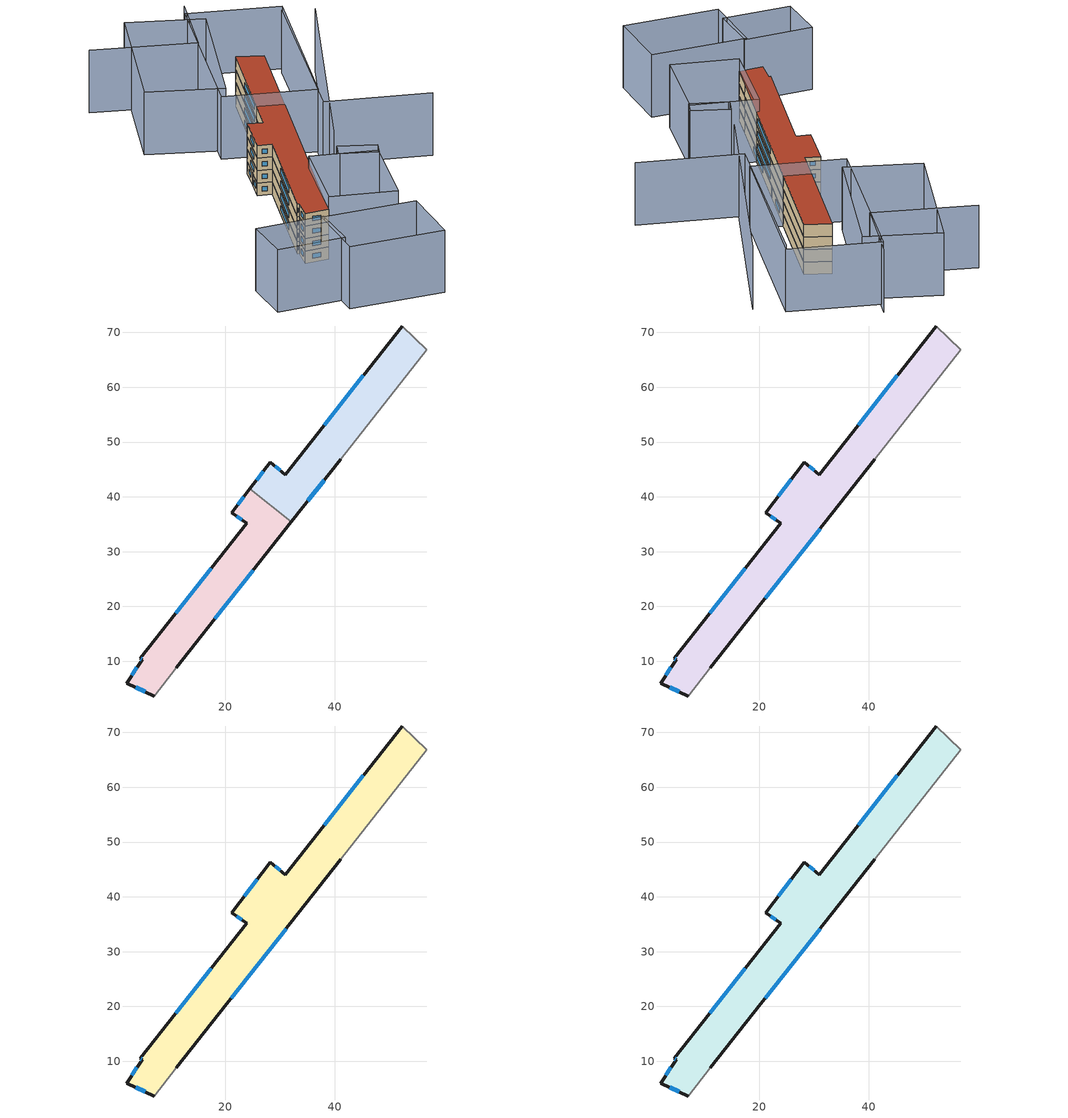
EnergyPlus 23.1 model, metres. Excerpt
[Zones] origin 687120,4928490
4992d9d4e5aeb075_F0_dwelling_0
 floor ground (EU_floor_Construction): 56.85,66.89 41.13,46.86 32.13,35.45 24.52,41.44 28.22,46.29 30.97,44.08 52.35,71.19 z0
 wall outside (EU_wall_Construction): 32.13,35.45 41.13,46.86 / 52.35,71.19 30.97,44.08 28.22,46.29 24.52,41.44 z0:3
 wall adiabatic (EU_wall_Construction): 41.13,46.86 56.85,66.89 52.35,71.19 z0:3
 wall to 4992d9d4e5aeb075_F0_dwelling_1 (EU_wall_Construction): 24.52,41.44 32.13,35.45 z0:3
 window (EU_Window_Construction): 35.13,39.25 38.13,43.05 / 26.99,44.67 25.76,43.05 / 30.05,44.81 29.14,45.55 / 45.23,62.15 38.1,53.11 z1:2
4992d9d4e5aeb075_F0_dwelling_1
 floor ground (EU_floor_Construction): 32.13,35.45 11.13,8.84 7.1,3.65 2.03,6.02 4.88,10.31 4.54,10.57 23.98,35.22 21.2,37.09 24.52,41.44 z0
 wall outside (EU_wall_Construction): 24.52,41.44 21.2,37.09 23.98,35.22 4.54,10.57 4.88,10.31 2.03,6.02 7.1,3.65 / 11.13,8.84 32.13,35.45 z0:3
 wall adiabatic (EU_wall_Construction): 7.1,3.65 11.13,8.84 z0:3
 window (EU_Window_Construction): 23.42,39.99 22.31,38.54 / 18.13,17.71 25.13,26.58 / 3.72,5.23 5.41,4.44 / 3.93,8.88 2.98,7.45 / 4.66,10.48 4.77,10.4 / 17.5,27 11.02,18.78 / 22.13,36.46 23.06,35.84 z1:2
4992d9d4e5aeb075_F1_dwelling_0
 floor to 4992d9d4e5aeb075_F0_dwelling_0 (EU_floor_Construction): 56.85,66.89 41.13,46.86 32.13,35.45 24.52,41.44 28.22,46.29 30.97,44.08 52.35,71.19 z3
 floor to 4992d9d4e5aeb075_F0_dwelling_1 (EU_floor_Construction): 32.13,35.45 11.13,8.84 7.1,3.65 2.03,6.02 4.88,10.31 4.54,10.57 23.98,35.22 21.2,37.09 24.52,41.44 z3
 wall outside (EU_wall_Construction): 52.35,71.19 30.97,44.08 28.22,46.29 21.2,37.09 23.98,35.22 4.54,10.57 4.88,10.31 2.03,6.02 7.1,3.65 / 11.13,8.84 41.13,46.86 z3:6
 wall adiabatic (EU_wall_Construction): 41.13,46.86 56.85,66.89 52.35,71.19 / 7.1,3.65 11.13,8.84 z3:6
 window (EU_Window_Construction): 25.88,43.22 23.54,40.15 / 30.05,44.81 29.14,45.55 / 45.23,62.15 38.1,53.11 / 21.13,21.51 31.13,34.19 / 3.72,5.23 5.41,4.44 / 3.93,8.88 2.98,7.45 / 4.66,10.48 4.77,10.4 / 17.5,27 11.02,18.78 / 22.13,36.46 23.06,35.84 z4:5
4992d9d4e5aeb075_F2_dwelling_0
 floor to 4992d9d4e5aeb075_F1_dwelling_0 (EU_floor_Construction): 56.85,66.89 41.13,46.86 11.13,8.84 7.1,3.65 2.03,6.02 4.88,10.31 4.54,10.57 23.98,35.22 21.2,37.09 28.22,46.29 30.97,44.08 52.35,71.19 z6
 wall outside (EU_wall_Construction): 52.35,71.19 30.97,44.08 28.22,46.29 21.2,37.09 23.98,35.22 4.54,10.57 4.88,10.31 2.03,6.02 7.1,3.65 / 11.13,8.84 41.13,46.86 z6:9
 wall adiabatic (EU_wall_Construction): 41.13,46.86 56.85,66.89 52.35,71.19 / 7.1,3.65 11.13,8.84 z6:9
 window (EU_Window_Construction): 25.88,43.22 23.54,40.15 / 30.05,44.81 29.14,45.55 / 45.23,62.15 38.1,53.11 / 21.13,21.51 31.13,34.19 / 3.72,5.23 5.41,4.44 / 3.93,8.88 2.98,7.45 / 4.66,10.48 4.77,10.4 / 17.5,27 11.02,18.78 / 22.13,36.46 23.06,35.84 z7:8
4992d9d4e5aeb075_F3_dwelling_0
 floor to 4992d9d4e5aeb075_F2_dwelling_0 (EU_floor_Construction): 56.85,66.89 41.13,46.86 11.13,8.84 7.1,3.65 2.03,6.02 4.88,10.31 4.54,10.57 23.98,35.22 21.2,37.09 28.22,46.29 30.97,44.08 52.35,71.19 z9
 wall outside (EU_wall_Construction): 52.35,71.19 30.97,44.08 28.22,46.29 21.2,37.09 23.98,35.22 4.54,10.57 4.88,10.31 2.03,6.02 7.1,3.65 / 11.13,8.84 41.13,46.86 z9:12
 wall adiabatic (EU_wall_Construction): 41.13,46.86 56.85,66.89 52.35,71.19 / 7.1,3.65 11.13,8.84 z9:12
 window (EU_Window_Construction): 25.88,43.22 23.54,40.15 / 30.05,44.81 29.14,45.55 / 45.23,62.15 38.1,53.11 / 21.13,21.51 31.13,34.19 / 3.72,5.23 5.41,4.44 / 3.93,8.88 2.98,7.45 / 4.66,10.48 4.77,10.4 / 17.5,27 11.02,18.78 / 22.13,36.46 23.06,35.84 z10:11
 roof outside (EU_roof_Construction): 23.98,35.22 4.54,10.57 4.88,10.31 2.03,6.02 7.1,3.65 11.13,8.84 41.13,46.86 56.85,66.89 52.35,71.19 30.97,44.08 28.22,46.29 21.2,37.09 z12
shading: 62.29,22.53 42.97,37.3 / 42.97,37.3 72.11,75.42 / 33.19,25.48 77.55,70.43 / 59.55,92.76 47.4,77.8 / 47.4,77.8 28.78,92.91 / -1.72,-2.08 18.37,-11.85 / 18.37,-11.85 11.21,-26.56 / 11.21,-26.56 -8.87,-16.79 / -8.87,-16.79 -1.72,-2.08 / -20.54,-6.15 -15.58,4.65 / -15.58,4.65 -0.98,-2.05 / -0.98,-2.05 -5.94,-12.85 / -5.94,-12.85 -20.54,-6.15 / 32.32,11.64 19.61,-5.58 / 19.61,-5.58 7.1,3.65 / 7.1,3.65 19.81,20.87 / 19.81,20.87 32.32,11.64 / 27.74,19.71 34.32,13.67 / 34.32,13.67 31.77,10.9 / 31.77,10.9 25.2,16.94 / 25.2,16.94 27.74,19.71 / 73.66,76.64 47,42.3 / 47,42.3 29.96,55.52 / 29.96,55.52 56.62,89.86 / 56.62,89.86 73.66,76.64 / 20.52,69.5 44.41,96.64 / 44.41,96.64 57.8,84.85 / 57.8,84.85 33.92,57.71 / 33.92,57.71 20.52,69.5 z0:15
[Building]
EU S2 Campaign: North Axis=0; Terrain=City; Solar Distribution=FullExterior
[Site:Location]
Bologna: Latitude=44.5; Longitude=11.25; Time Zone=1; Elevation=37
[SizingPeriod:WeatherFileDays]
AnnualSizingPeriod: Begin Month=1; Begin Day of Month=1; End Month=12; End Day of Month=31; Day of Week for Start Day=Monday; Use Weather File Daylight Saving Period=No; Use Weather File Rain and Snow Indicators=No
[MATERIAL]
EU_InternalMass_Material: Roughness=MediumRough; Thickness=0.1; Conductivity=1; Density=1800; Specific Heat=900; Thermal Absorptance=0.9; Solar Absorptance=0.7; Visible Absorptance=0.7
[MATERIAL:NOMASS] Roughness=MediumRough; Thermal Absorptance=0.9; Solar Absorptance=0.7; Visible Absorptance=0.7
Name | Thermal Resistance
EU_wall_NoMass | 0.937881
EU_roof_NoMass | 0.548572
EU_floor_NoMass | 0.71348
[WINDOWMATERIAL:SIMPLEGLAZINGSYSTEM]
EU_Window_SimpleGlazing: UFactor=4.25633; Solar Heat Gain Coefficient=0.85; Visible Transmittance=0.85
[CONSTRUCTION]
EU_wall_Construction: EU_wall_NoMass
EU_roof_Construction: EU_roof_NoMass
EU_floor_Construction: EU_floor_NoMass
EU_InternalMass_Construction: EU_InternalMass_Material
EU_Window_Construction: EU_Window_SimpleGlazing
[ZONE] Type=1; Multiplier=1; Ceiling Height=autocalculate; Floor Area=autocalculate; Part of Total Floor Area=Yes
Name | Volume
4992d9d4e5aeb075_F0_dwelling_0 | 817.222
4992d9d4e5aeb075_F1_dwelling_0; 4992d9d4e5aeb075_F2_dwelling_0; 4992d9d4e5aeb075_F3_dwelling_0 | 1634.44
4992d9d4e5aeb075_F0_dwelling_1 | 817.2
[INTERNALMASS] Construction=EU_InternalMass_Construction
Name | Zone or ZoneList | Surface Area
4992d9d4e5aeb075_F0_dwelling_0_EU_InternalMass | 4992d9d4e5aeb075_F0_dwelling_0 | 272.407
4992d9d4e5aeb075_F0_dwelling_1_EU_InternalMass | 4992d9d4e5aeb075_F0_dwelling_1 | 272.401
4992d9d4e5aeb075_F1_dwelling_0_EU_InternalMass | 4992d9d4e5aeb075_F1_dwelling_0 | 544.812
4992d9d4e5aeb075_F2_dwelling_0_EU_InternalMass | 4992d9d4e5aeb075_F2_dwelling_0 | 544.812
4992d9d4e5aeb075_F3_dwelling_0_EU_InternalMass | 4992d9d4e5aeb075_F3_dwelling_0 | 544.812
[OTHEREQUIPMENT] Fuel Type=Electricity; Design Level Calculation Method=Watts/Area; Power per Zone Floor Area=1; Fraction Latent=0; Fraction Radiant=0; Fraction Lost=0; Carbon Dioxide Generation Rate=0; EndUse Subcategory=EU_Step8_InternalGains
Name | Zone or ZoneList or Space or SpaceList | Schedule
EU_Step8_InternalGain_4992d9d4e5aeb075_F0_dwelling_0_f000 | 4992d9d4e5aeb075_F0_dwelling_0 | EU_Step8_GainSchedule_4992d9d4e5aeb075_F0_dwelling_0_f000
EU_Step8_InternalGain_4992d9d4e5aeb075_F0_dwelling_1_f000 | 4992d9d4e5aeb075_F0_dwelling_1 | EU_Step8_GainSchedule_4992d9d4e5aeb075_F0_dwelling_1_f000
EU_Step8_InternalGain_4992d9d4e5aeb075_F1_dwelling_0_f000 | 4992d9d4e5aeb075_F1_dwelling_0 | EU_Step8_GainSchedule_4992d9d4e5aeb075_F1_dwelling_0_f000
EU_Step8_InternalGain_4992d9d4e5aeb075_F2_dwelling_0_f000 | 4992d9d4e5aeb075_F2_dwelling_0 | EU_Step8_GainSchedule_4992d9d4e5aeb075_F2_dwelling_0_f000
EU_Step8_InternalGain_4992d9d4e5aeb075_F3_dwelling_0_f000 | 4992d9d4e5aeb075_F3_dwelling_0 | EU_Step8_GainSchedule_4992d9d4e5aeb075_F3_dwelling_0_f000
[ZONEVENTILATION:DESIGNFLOWRATE] Schedule=EU_AlwaysOn; Design Flow Rate Calculation Method=AirChanges/Hour; Air Changes per Hour=0.687892; Ventilation Type=Natural; Fan Pressure Rise=0; Fan Total Efficiency=1; Constant Term Coefficient=1; Temperature Term Coefficient=0; Velocity Term Coefficient=0; Velocity Squared Term Coefficient=0; Minimum Indoor Temperature=-100; Maximum Indoor Temperature=100; Delta Temperature=-100; Minimum Outdoor Temperature=-100; Maximum Outdoor Temperature=100; Maximum Wind Speed=40
Name | Zone or ZoneList or Space or SpaceList
EU_ConstantAir_4992d9d4e5aeb075_F0_dwelling_0 | 4992d9d4e5aeb075_F0_dwelling_0
EU_ConstantAir_4992d9d4e5aeb075_F0_dwelling_1 | 4992d9d4e5aeb075_F0_dwelling_1
EU_ConstantAir_4992d9d4e5aeb075_F1_dwelling_0 | 4992d9d4e5aeb075_F1_dwelling_0
EU_ConstantAir_4992d9d4e5aeb075_F2_dwelling_0 | 4992d9d4e5aeb075_F2_dwelling_0
EU_ConstantAir_4992d9d4e5aeb075_F3_dwelling_0 | 4992d9d4e5aeb075_F3_dwelling_0
[HVACTEMPLATE:THERMOSTAT] Constant Heating Setpoint=20; Constant Cooling Setpoint=50
EU_HeatOnly_4992d9d4e5aeb075_F0_dwelling_0; EU_HeatOnly_4992d9d4e5aeb075_F0_dwelling_1; EU_HeatOnly_4992d9d4e5aeb075_F1_dwelling_0; EU_HeatOnly_4992d9d4e5aeb075_F2_dwelling_0; EU_HeatOnly_4992d9d4e5aeb075_F3_dwelling_0
[HVACTEMPLATE:ZONE:IDEALLOADSAIRSYSTEM] System Availability Schedule=EU_AlwaysOn; Maximum Heating Supply Air Temperature=50; Minimum Cooling Supply Air Temperature=13; Maximum Heating Supply Air Humidity Ratio=0.0156; Minimum Cooling Supply Air Humidity Ratio=0.0077; Heating Limit=NoLimit; Cooling Limit=NoLimit; Heating Availability Schedule=EU_AlwaysOn; Cooling Availability Schedule=EU_CoolingOff; Dehumidification Control Type=ConstantSensibleHeatRatio; Cooling Sensible Heat Ratio=0.7; Dehumidification Setpoint=60; Humidification Control Type=None; Humidification Setpoint=30; Outdoor Air Method=None; Outdoor Air Flow Rate per Person=0.00944; Outdoor Air Flow Rate per Zone Floor Area=0; Outdoor Air Flow Rate per Zone=0; Demand Controlled Ventilation Type=None; Outdoor Air Economizer Type=NoEconomizer; Heat Recovery Type=None; Sensible Heat Recovery Effectiveness=0.7; Latent Heat Recovery Effectiveness=0.65
Name | Template Thermostat
4992d9d4e5aeb075_F0_dwelling_0 | EU_HeatOnly_4992d9d4e5aeb075_F0_dwelling_0
4992d9d4e5aeb075_F0_dwelling_1 | EU_HeatOnly_4992d9d4e5aeb075_F0_dwelling_1
4992d9d4e5aeb075_F1_dwelling_0 | EU_HeatOnly_4992d9d4e5aeb075_F1_dwelling_0
4992d9d4e5aeb075_F2_dwelling_0 | EU_HeatOnly_4992d9d4e5aeb075_F2_dwelling_0
4992d9d4e5aeb075_F3_dwelling_0 | EU_HeatOnly_4992d9d4e5aeb075_F3_dwelling_0
[SIZING:ZONE] Zone Cooling Design Supply Air Temperature Input Method=SupplyAirTemperature; Zone Cooling Design Supply Air Temperature=13; Zone Heating Design Supply Air Temperature Input Method=SupplyAirTemperature; Zone Heating Design Supply Air Temperature=50; Zone Cooling Design Supply Air Humidity Ratio=0.008; Zone Heating Design Supply Air Humidity Ratio=0.008; Cooling Design Air Flow Method=DesignDay; Cooling Design Air Flow Rate=0; Cooling Minimum Air Flow per Zone Floor Area=0.000762; Cooling Minimum Air Flow=0; Cooling Minimum Air Flow Fraction=0.2; Heating Design Air Flow Method=DesignDay; Heating Design Air Flow Rate=0; Heating Maximum Air Flow per Zone Floor Area=0.002032; Heating Maximum Air Flow=0.141576; Heating Maximum Air Flow Fraction=0.3; Account for Dedicated Outdoor Air System=No; Dedicated Outdoor Air System Control Strategy=NeutralSupplyAir; Dedicated Outdoor Air Low Setpoint Temperature for Design=autosize; Dedicated Outdoor Air High Setpoint Temperature for Design=autosize; Zone Load Sizing Method=Sensible Load Only No Latent Load; Zone Latent Cooling Design Supply Air Humidity Ratio Input Method=HumidityRatioDifference; Zone Cooling Design Supply Air Humidity Ratio Difference=0.005; Zone Latent Heating Design Supply Air Humidity Ratio Input Method=HumidityRatioDifference; Zone Humidification Design Supply Air Humidity Ratio Difference=0.005
4992d9d4e5aeb075_F0_dwelling_0; 4992d9d4e5aeb075_F0_dwelling_1; 4992d9d4e5aeb075_F1_dwelling_0; 4992d9d4e5aeb075_F2_dwelling_0; 4992d9d4e5aeb075_F3_dwelling_0
[SCHEDULE:CONSTANT]
Name | Hourly Value
EU_AlwaysOn | 1
EU_CoolingOff | 0
[SCHEDULE:FILE] Column Number=1; Rows to Skip at Top=0; Number of Hours of Data=8760; Column Separator=Comma; Interpolate to Timestep=No; Minutes per Item=60; Adjust Schedule for Daylight Savings=Yes
Name | File
EU_Step8_GainSchedule_4992d9d4e5aeb075_F0_dwelling_0_f000 | ../../schedules/4992d9d4e5aeb075/4992d9d4e5aeb075_F0_dwelling_0_f000_gain.csv
EU_Step8_GainSchedule_4992d9d4e5aeb075_F0_dwelling_1_f000 | ../../schedules/4992d9d4e5aeb075/4992d9d4e5aeb075_F0_dwelling_1_f000_gain.csv
EU_Step8_GainSchedule_4992d9d4e5aeb075_F1_dwelling_0_f000 | ../../schedules/4992d9d4e5aeb075/4992d9d4e5aeb075_F1_dwelling_0_f000_gain.csv
EU_Step8_GainSchedule_4992d9d4e5aeb075_F2_dwelling_0_f000 | ../../schedules/4992d9d4e5aeb075/4992d9d4e5aeb075_F2_dwelling_0_f000_gain.csv
EU_Step8_GainSchedule_4992d9d4e5aeb075_F3_dwelling_0_f000 | ../../schedules/4992d9d4e5aeb075/4992d9d4e5aeb075_F3_dwelling_0_f000_gain.csv
